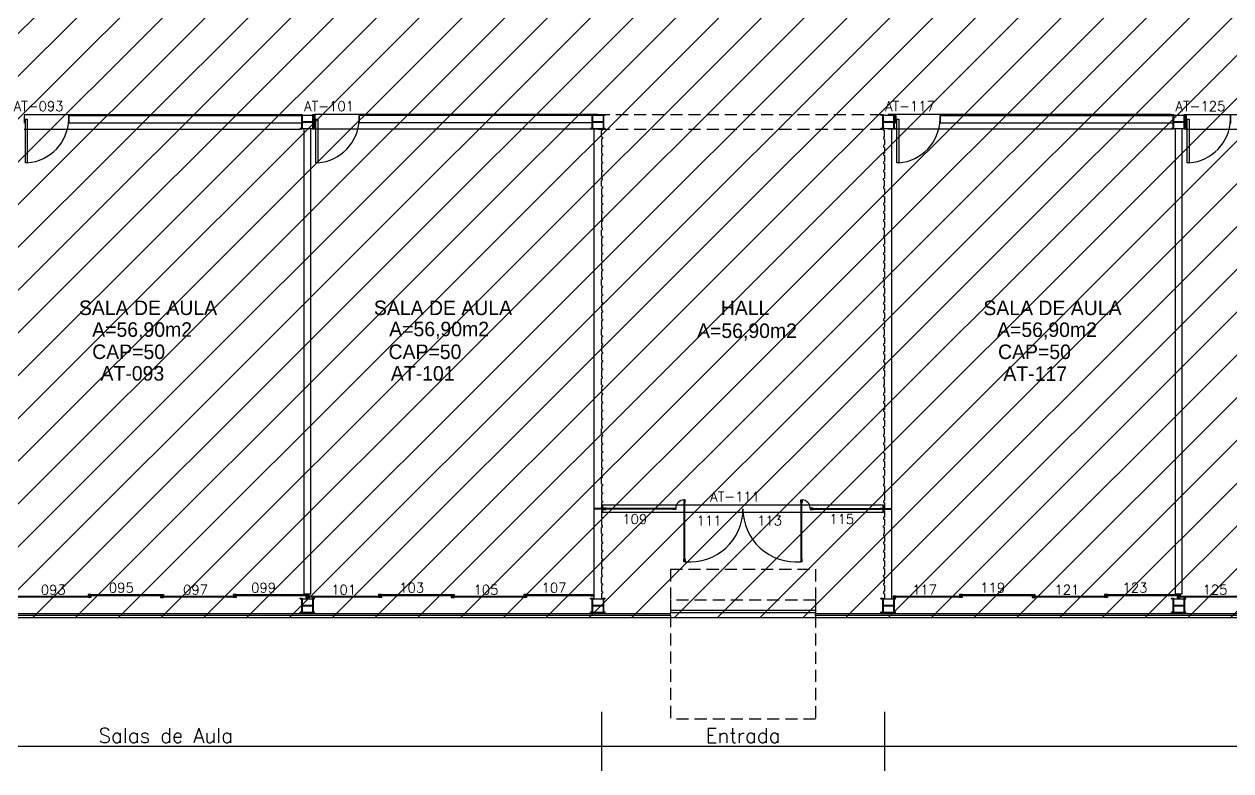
# Model space of a CAD drawing. Extents: x 966 to 1086, y 39 to 70.
# Drawn here: x 1034.94 to 1059.87, y 39.35 to 54.78 of the extents above; entities that cross this region are included whole.
import ezdxf
from ezdxf.enums import TextEntityAlignment as Align

# ---------------------------------------------------------------- set-up
doc = ezdxf.new("R2010")
doc.units = 0
doc.header["$LTSCALE"] = 0.5
doc.header["$MEASUREMENT"] = 0
doc.header["$PDMODE"] = 34
doc.header["$PDSIZE"] = 0.1
doc.linetypes.add('DASHED', pattern=[0.75, 0.5, -0.25])
doc.layers.get('0').update_dxf_attribs({"color": 3, "linetype": 'CONTINUOUS'})
doc.layers.get('DEFPOINTS').update_dxf_attribs({"linetype": 'CONTINUOUS'})
for name, color, linetype in [('3', 2, 'CONTINUOUS'), ('DIVISORIA', 1, 'CONTINUOUS'), ('ENDEREÇO', 2, 'CONTINUOUS'), ('MATRIZ', 2, 'CONTINUOUS'), ('MATRIZ-1', 1, 'CONTINUOUS'), ('NMOD', 2, 'CONTINUOUS'), ('PROJ', 1, 'DASHED'), ('TEXTO-CENTRO-CUSTO', 2, 'CONTINUOUS')]:
    doc.layers.add(name, color=color, linetype=linetype)
doc.styles.add('FONTE', font='FONTE.shx', dxfattribs={"height": 0.4})
doc.styles.add('ROMANS', font='simplex.shx', dxfattribs={"height": 0.3})
doc.styles.add('UNB-100', font='simplex.shx', dxfattribs={"height": 0.2})
doc.dimstyles.new('1', dxfattribs={"dimtxt": 0.3, "dimasz": 0.18, "dimexe": 0.5, "dimexo": 1, "dimgap": 0.08, "dimtad": 1, "dimdec": 4, "dimzin": 12, "dimdsep": 46, "dimtxsty": 'ROMANS', "dimblk1": 'NONE', "dimblk2": 'NONE', "dimsah": 1, "dimcen": 0, "dimclrd": 2, "dimclre": 2, "dimclrt": 2, "dimadec": 0, "dimazin": 0, "dimtfac": 1, "dimtdec": 4, "dimtofl": 0, "dimtmove": 2, "dimatfit": 3, "dimldrblk": 'NONE', "dimfxl": 0, "dimtolj": 1, "dimtzin": 4, "dimarcsym": 0})

# ---------------------------------------------------------------- blocks, each defined once
blk = doc.blocks.new('*D4')
at = {"color": 2, "linetype": 'ByBlock'}
for p, q in [((778.792, 132.812), (778.792, 131.595)), ((796.792, 132.812), (796.792, 131.595)), ((796.792, 132.095), (778.792, 132.095))]:
    blk.add_line(p, q, dxfattribs=at)
at = {"layer": 'DEFPOINTS', "color": 0, "linetype": 'ByBlock'}
for p in [(778.792, 133.812), (796.792, 133.812), (778.792, 132.095)]:
    blk.add_point(p, dxfattribs=at)
at = {"color": 2, "linetype": 'ByBlock', "insert": (787.792, 132.325), "char_height": 0.3, "attachment_point": 5, "style": 'ROMANS'}
blk.add_mtext('\\A1;Salas de Aula', dxfattribs=at)
blk = doc.blocks.new('_NONE')
at = {"color": 0, "linetype": 'ByBlock'}
blk.add_circle((0, 0), 0.25, dxfattribs=at)
blk = doc.blocks.new('*D6')
at = {"color": 2, "linetype": 'ByBlock'}
for p, q in [((796.792, 132.812), (796.792, 131.595)), ((802.641, 132.812), (802.641, 131.595)), ((802.641, 132.095), (796.792, 132.095))]:
    blk.add_line(p, q, dxfattribs=at)
at = {"layer": 'DEFPOINTS', "color": 0, "linetype": 'ByBlock'}
for p in [(796.792, 133.812), (802.641, 133.812), (796.792, 132.095)]:
    blk.add_point(p, dxfattribs=at)
at = {"color": 2, "linetype": 'ByBlock', "insert": (799.717, 132.325), "char_height": 0.3, "attachment_point": 5, "style": 'ROMANS'}
blk.add_mtext('\\A1;Entrada', dxfattribs=at)
blk = doc.blocks.new('*D7')
at = {"color": 2, "linetype": 'ByBlock'}
for p, q in [((802.641, 132.812), (802.641, 131.595)), ((820.792, 132.812), (820.792, 131.595)), ((820.792, 132.095), (802.641, 132.095))]:
    blk.add_line(p, q, dxfattribs=at)
at = {"layer": 'DEFPOINTS', "color": 0, "linetype": 'ByBlock'}
for p in [(802.641, 133.812), (820.792, 133.812), (802.641, 132.095)]:
    blk.add_point(p, dxfattribs=at)
at = {"color": 2, "linetype": 'ByBlock', "insert": (811.717, 132.325), "char_height": 0.3, "attachment_point": 5, "style": 'ROMANS'}
blk.add_mtext('\\A1;Salas de Aula', dxfattribs=at)

msp = doc.modelspace()

# ---------------------------------------------------------------- hatches: boundary and pattern name
at = {"layer": 'DIVISORIA'}
h = msp.add_hatch(dxfattribs=at)
h.set_pattern_fill('ANSI31', color=256, scale=5, style=0)
h.paths.add_polyline_path([(965.64165, 67.0132), (965.64165, 42.5132), (1085.94106, 42.5132), (1085.94106, 67.0132)])

# ---------------------------------------------------------------- linework, layer by layer
msp.add_lwpolyline([(965.64165, 67.0132), (1085.94106, 67.0132), (1085.94106, 42.5132), (965.64165, 42.5132)], close=True)
at = {"layer": 'MATRIZ'}
for p, q in [((1034.94712, 52.73479), (1034.94712, 52.89479)), ((1034.95212, 52.89479), (1034.94712, 52.89479)), ((1034.95212, 52.73479), (1034.95212, 52.89479)), ((1035.86701, 52.89479), (1035.86201, 52.89479)), ((1035.86201, 52.73479), (1035.86201, 52.89479)), ((1035.86701, 52.73479), (1035.86701, 52.89479)), ((1035.87201, 52.74079), (1035.87201, 52.89079)), ((1035.87201, 52.89079), (1040.67165, 52.89079)), ((1040.64165, 52.91279), (1040.68365, 52.91279)), ((1040.64165, 52.90079), (1040.64165, 52.91279)), ((1040.64165, 52.90079), (1040.67165, 52.90079)), ((1040.67165, 52.90079), (1040.67165, 52.62479)), ((1040.68365, 52.91279), (1040.68365, 52.61279)), ((1040.68365, 52.90079), (1040.89965, 52.90079)), ((1040.89965, 52.91279), (1040.89965, 52.61279)), ((1040.89965, 52.91279), (1040.94165, 52.91279)), ((1040.91165, 52.90079), (1040.91165, 52.62479)), ((1040.91165, 52.90079), (1040.94165, 52.90079)), ((1040.94165, 52.90079), (1040.94165, 52.91279)), ((1040.94165, 52.90079), (1040.94165, 52.62479)), ((1040.94712, 52.73479), (1040.94712, 52.89479)), ((1040.95212, 52.89479), (1040.94712, 52.89479)), ((1040.95212, 52.73479), (1040.95212, 52.89479)), ((1041.86701, 52.89479), (1041.86201, 52.89479)), ((1041.86201, 52.73479), (1041.86201, 52.89479)), ((1041.86701, 52.73479), (1041.86701, 52.89479)), ((1046.67165, 52.89079), (1041.87201, 52.89079)), ((1041.87201, 52.74079), (1041.87201, 52.89079)), ((1046.64165, 52.90079), (1046.64165, 52.91279)), ((1046.64165, 52.91279), (1046.68365, 52.91279)), ((1046.64165, 52.90079), (1046.67165, 52.90079)), ((1046.67165, 52.90079), (1046.67165, 52.62479)), ((1046.68365, 52.91279), (1046.68365, 52.61279)), ((1046.68365, 52.90079), (1046.89965, 52.90079)), ((1052.71655, 52.90079), (1052.89965, 52.90079)), ((1052.89707, 52.89579), (1052.90207, 52.89579)), ((1052.89707, 52.89579), (1052.89707, 52.73579)), ((1052.89965, 52.91279), (1052.94165, 52.91279)), ((1052.89965, 52.91279), (1052.89965, 52.61279)), ((1052.90207, 52.89579), (1052.90207, 52.73579)), ((1052.91165, 52.90079), (1052.94165, 52.90079)), ((1052.91165, 52.90079), (1052.91165, 52.62479)), ((1052.94165, 52.90079), (1052.94165, 52.91279)), ((1052.94712, 52.73478), (1052.94712, 52.89478)), ((1052.95212, 52.89478), (1052.94712, 52.89478)), ((1052.95212, 52.73478), (1052.95212, 52.89478)), ((1053.86701, 52.89478), (1053.86201, 52.89478)), ((1053.86201, 52.73478), (1053.86201, 52.89478)), ((1053.86701, 52.73478), (1053.86701, 52.89478)), ((1053.87201, 52.74079), (1053.87201, 52.89079)), ((1053.87201, 52.89079), (1058.67165, 52.89079)), ((1058.64165, 52.90078), (1058.64165, 52.91279)), ((1058.64165, 52.91278), (1058.68365, 52.91278)), ((1058.64165, 52.90078), (1058.67165, 52.90078)), ((1058.67165, 52.90078), (1058.67165, 52.62478)), ((1058.68365, 52.91278), (1058.68365, 52.61278)), ((1058.68365, 52.90078), (1058.89965, 52.90078)), ((1058.89965, 52.91278), (1058.89965, 52.61278)), ((1058.89965, 52.91278), (1058.94165, 52.91278)), ((1058.91165, 52.90078), (1058.91165, 52.62478)), ((1058.91165, 52.90078), (1058.94165, 52.90078)), ((1058.94165, 52.91278), (1058.94165, 52.6252)), ((1058.94712, 52.73479), (1058.94712, 52.89479)), ((1058.95212, 52.89479), (1058.94712, 52.89479)), ((1058.95212, 52.73479), (1058.95212, 52.89479)), ((1059.86701, 52.89479), (1059.86201, 52.89479)), ((1059.86201, 52.73479), (1059.86201, 52.89479)), ((1059.86701, 52.73479), (1059.86701, 52.89479)), ((1034.95212, 52.73479), (1034.94712, 52.73479)), ((1034.96765, 52.81522), (1035.00765, 52.81522)), ((1034.96765, 51.91522), (1034.96765, 52.81522)), ((1035.00765, 52.81522), (1035.00765, 51.91522)), ((1035.86701, 52.73479), (1035.86201, 52.73479)), ((1035.87201, 52.74079), (1040.67165, 52.74079)), ((1040.64165, 52.61279), (1040.64165, 52.62479)), ((1040.67165, 52.62479), (1040.64165, 52.62479)), ((1040.68365, 52.61279), (1040.64165, 52.61279)), ((1040.68365, 52.76879), (1040.89965, 52.76879)), ((1040.68365, 52.75679), (1040.89965, 52.75679)), ((1040.68365, 52.62479), (1040.89965, 52.62479)), ((1040.71665, 52.62479), (1040.71665, 43.00861)), ((1040.86665, 43.00861), (1040.86665, 52.62479)), ((1040.94165, 52.61279), (1040.89965, 52.61279)), ((1040.94165, 52.62479), (1040.91165, 52.62479)), ((1040.94165, 52.61279), (1040.94165, 52.62479)), ((1040.95212, 52.73479), (1040.94712, 52.73479)), ((1040.96765, 52.81522), (1041.00765, 52.81522)), ((1040.96765, 51.91522), (1040.96765, 52.81522)), ((1041.00765, 52.81522), (1041.00765, 51.91522)), ((1041.86701, 52.73479), (1041.86201, 52.73479)), ((1046.67165, 52.74079), (1041.87201, 52.74079)), ((1046.67165, 52.62479), (1046.64165, 52.62479)), ((1046.64165, 52.61279), (1046.64165, 52.62479)), ((1046.68365, 52.61279), (1046.64165, 52.61279)), ((1046.68365, 52.76879), (1046.89965, 52.76879)), ((1046.68365, 52.75679), (1046.89965, 52.75679)), ((1046.68365, 52.62479), (1046.89965, 52.62479)), ((1046.71623, 42.90554), (1046.71623, 52.62479)), ((1052.71655, 52.76879), (1052.89965, 52.76879)), ((1052.71655, 52.75679), (1052.89965, 52.75679)), ((1052.71655, 52.62479), (1052.89965, 52.62479)), ((1052.86707, 42.90554), (1052.86707, 52.62479)), ((1052.89707, 52.73579), (1052.90207, 52.73579)), ((1052.94165, 52.61279), (1052.89965, 52.61279)), ((1052.94165, 52.62479), (1052.91165, 52.62479)), ((1052.94165, 52.61279), (1052.94165, 52.62479)), ((1052.95212, 52.73478), (1052.94712, 52.73478)), ((1052.96765, 52.8152), (1053.00765, 52.8152)), ((1052.96765, 51.9152), (1052.96765, 52.8152)), ((1053.00765, 52.8152), (1053.00765, 51.9152)), ((1053.86701, 52.73478), (1053.86201, 52.73478)), ((1053.87201, 52.74079), (1058.67165, 52.74079)), ((1058.64165, 52.61278), (1058.64165, 52.62478)), ((1058.67165, 52.62478), (1058.64165, 52.62478)), ((1058.68365, 52.61278), (1058.64165, 52.61278)), ((1058.68365, 52.76878), (1058.89965, 52.76878)), ((1058.68365, 52.75678), (1058.89965, 52.75678)), ((1058.68365, 52.62478), (1058.89965, 52.62478)), ((1058.71665, 52.62996), (1058.71665, 43.00861)), ((1058.86665, 43.00861), (1058.86665, 52.62996)), ((1058.94165, 52.61278), (1058.89965, 52.61278)), ((1058.94165, 52.62478), (1058.91165, 52.62478)), ((1058.94165, 52.61278), (1058.94165, 52.62478)), ((1058.95212, 52.73479), (1058.94712, 52.73479)), ((1058.96765, 52.81522), (1059.00765, 52.81522)), ((1058.96765, 51.91522), (1058.96765, 52.81522)), ((1059.00765, 52.81522), (1059.00765, 51.91522)), ((1059.86701, 52.73479), (1059.86201, 52.73479)), ((1035.00765, 51.91522), (1034.96765, 51.91522)), ((1041.00765, 51.91522), (1040.96765, 51.91522)), ((1053.00765, 51.9152), (1052.96765, 51.9152)), ((1059.00765, 51.91522), (1058.96765, 51.91522)), ((1040.71665, 43.00861), (1040.86665, 43.00861)), ((1058.71665, 43.00861), (1058.86665, 43.00861))]:
    msp.add_line(p, q, dxfattribs=at)
for centre in [(1034.93819, 52.83669), (1040.93819, 52.83669), (1052.93819, 52.83667), (1058.93819, 52.83669)]:
    msp.add_arc(centre, 0.92408, 274.310497, 358.642288, dxfattribs=at)
at = {"layer": 'MATRIZ-1'}
for p, q in [((1034.94165, 52.91279), (1040.64165, 52.91279)), ((1046.79165, 52.91279), (1040.94165, 52.91279)), ((1046.89965, 52.91279), (1046.94165, 52.91279)), ((1046.89965, 52.91279), (1046.89965, 52.61279)), ((1046.91165, 52.90079), (1046.94165, 52.90079)), ((1046.91165, 52.90079), (1046.91165, 52.62479)), ((1046.94165, 52.90079), (1046.94165, 52.91279)), ((1052.64165, 52.90079), (1052.64165, 52.91279)), ((1052.64165, 52.91279), (1052.68365, 52.91279)), ((1052.64165, 52.90079), (1052.67165, 52.90079)), ((1052.67165, 52.90079), (1052.67165, 52.62479)), ((1052.68365, 52.91279), (1052.68365, 52.61279)), ((1052.71655, 52.90079), (1052.68365, 52.90079)), ((1058.64165, 52.91279), (1052.79165, 52.91279)), ((1058.94165, 52.91278), (1064.64165, 52.91278)), ((1034.94165, 52.61279), (1040.64165, 52.61279)), ((1046.79165, 52.61279), (1040.94165, 52.61279)), ((1046.89175, 52.6127), (1046.86675, 52.6252)), ((1046.89175, 52.5877), (1046.89175, 52.6127)), ((1046.94165, 52.61279), (1046.89965, 52.61279)), ((1046.94165, 52.62479), (1046.91165, 52.62479)), ((1046.94165, 52.61279), (1046.94165, 52.62479)), ((1052.67165, 52.62479), (1052.64165, 52.62479)), ((1052.64165, 52.61279), (1052.64165, 52.62479)), ((1052.68365, 52.61279), (1052.64165, 52.61279)), ((1052.71655, 52.76879), (1052.68365, 52.76879)), ((1052.71655, 52.75679), (1052.68365, 52.75679)), ((1052.71655, 52.62479), (1052.68365, 52.62479)), ((1052.69155, 52.6127), (1052.71655, 52.6252)), ((1052.69155, 52.5877), (1052.69155, 52.6127)), ((1058.64165, 52.61279), (1052.79165, 52.61279)), ((1058.94165, 52.61278), (1064.64165, 52.61278)), ((1046.89175, 52.5877), (1046.86675, 52.5752)), ((1046.86675, 52.4544), (1046.86675, 52.5752)), ((1046.86675, 52.4544), (1046.89175, 52.4419)), ((1046.89175, 52.4169), (1046.86675, 52.4044)), ((1046.86675, 52.4044), (1046.86675, 52.28394)), ((1046.89175, 52.4419), (1046.89175, 52.4169)), ((1052.69155, 52.5877), (1052.71655, 52.5752)), ((1052.71655, 52.4544), (1052.69155, 52.4419)), ((1052.69155, 52.4419), (1052.69155, 52.4169)), ((1052.69155, 52.4169), (1052.71655, 52.4044)), ((1052.71655, 52.4544), (1052.71655, 52.5752)), ((1052.71655, 52.4044), (1052.71655, 52.28394)), ((1046.86675, 52.28394), (1046.89175, 52.27144)), ((1046.89175, 52.24644), (1046.86675, 52.23394)), ((1046.86675, 52.23394), (1046.86675, 52.1128)), ((1046.86675, 52.1128), (1046.89175, 52.1003)), ((1046.89175, 52.27144), (1046.89175, 52.24644)), ((1046.89175, 52.1003), (1046.89175, 52.0753)), ((1052.71655, 52.28394), (1052.69155, 52.27144)), ((1052.69155, 52.27144), (1052.69155, 52.24644)), ((1052.69155, 52.24644), (1052.71655, 52.23394)), ((1052.71655, 52.1128), (1052.69155, 52.1003)), ((1052.69155, 52.1003), (1052.69155, 52.0753)), ((1052.71655, 52.23394), (1052.71655, 52.1128)), ((1046.89175, 52.0753), (1046.86675, 52.0628)), ((1046.86675, 52.0628), (1046.86675, 51.942)), ((1046.86675, 51.942), (1046.89175, 51.9295)), ((1046.89175, 51.9045), (1046.86675, 51.892)), ((1046.86675, 51.892), (1046.86675, 51.7712)), ((1046.89175, 51.9295), (1046.89175, 51.9045)), ((1052.69155, 52.0753), (1052.71655, 52.0628)), ((1052.71655, 51.942), (1052.69155, 51.9295)), ((1052.69155, 51.9295), (1052.69155, 51.9045)), ((1052.69155, 51.9045), (1052.71655, 51.892)), ((1052.71655, 52.0628), (1052.71655, 51.942)), ((1052.71655, 51.892), (1052.71655, 51.7712)), ((1046.86675, 51.7712), (1046.89175, 51.7587)), ((1046.89175, 51.7337), (1046.86675, 51.7212)), ((1046.86675, 51.7212), (1046.86675, 51.6004)), ((1046.89175, 51.7587), (1046.89175, 51.7337)), ((1052.71655, 51.7712), (1052.69155, 51.7587)), ((1052.69155, 51.7587), (1052.69155, 51.7337)), ((1052.69155, 51.7337), (1052.71655, 51.7212)), ((1052.71655, 51.7212), (1052.71655, 51.6004)), ((1046.89175, 51.5879), (1046.86675, 51.6004)), ((1046.89175, 51.5629), (1046.86675, 51.5504)), ((1046.86675, 51.4296), (1046.86675, 51.5504)), ((1046.86675, 51.4296), (1046.89175, 51.4171)), ((1046.89175, 51.3921), (1046.86675, 51.3796)), ((1046.86675, 51.3796), (1046.86675, 51.25914)), ((1046.89175, 51.5629), (1046.89175, 51.5879)), ((1046.89175, 51.4171), (1046.89175, 51.3921)), ((1052.69155, 51.5879), (1052.71655, 51.6004)), ((1052.69155, 51.5629), (1052.69155, 51.5879)), ((1052.69155, 51.5629), (1052.71655, 51.5504)), ((1052.71655, 51.4296), (1052.69155, 51.4171)), ((1052.69155, 51.4171), (1052.69155, 51.3921)), ((1052.69155, 51.3921), (1052.71655, 51.3796)), ((1052.71655, 51.4296), (1052.71655, 51.5504)), ((1052.71655, 51.3796), (1052.71655, 51.25914)), ((1046.86675, 51.25914), (1046.89175, 51.24664)), ((1046.89175, 51.22164), (1046.86675, 51.20914)), ((1046.86675, 51.20914), (1046.86675, 51.088)), ((1046.89175, 51.24664), (1046.89175, 51.22164)), ((1052.71655, 51.25914), (1052.69155, 51.24664)), ((1052.69155, 51.24664), (1052.69155, 51.22164)), ((1052.69155, 51.22164), (1052.71655, 51.20914)), ((1052.71655, 51.20914), (1052.71655, 51.088)), ((1046.86675, 51.088), (1046.89175, 51.0755)), ((1046.89175, 51.0505), (1046.86675, 51.038)), ((1046.86675, 51.038), (1046.86675, 50.9172)), ((1046.86675, 50.9172), (1046.89175, 50.9047)), ((1046.89175, 50.8797), (1046.86675, 50.8672)), ((1046.86675, 50.8672), (1046.86675, 50.7464)), ((1046.89175, 51.0755), (1046.89175, 51.0505)), ((1046.89175, 50.9047), (1046.89175, 50.8797)), ((1052.71655, 51.088), (1052.69155, 51.0755)), ((1052.69155, 51.0755), (1052.69155, 51.0505)), ((1052.69155, 51.0505), (1052.71655, 51.038)), ((1052.71655, 50.9172), (1052.69155, 50.9047)), ((1052.69155, 50.9047), (1052.69155, 50.8797)), ((1052.69155, 50.8797), (1052.71655, 50.8672)), ((1052.71655, 51.038), (1052.71655, 50.9172)), ((1052.71655, 50.8672), (1052.71655, 50.7464)), ((1046.86675, 50.7464), (1046.89175, 50.7339)), ((1046.89175, 50.7089), (1046.86675, 50.6964)), ((1046.86675, 50.6964), (1046.86675, 50.5756)), ((1046.89175, 50.7339), (1046.89175, 50.7089)), ((1052.71655, 50.7464), (1052.69155, 50.7339)), ((1052.69155, 50.7339), (1052.69155, 50.7089)), ((1052.69155, 50.7089), (1052.71655, 50.6964)), ((1052.71655, 50.6964), (1052.71655, 50.5756)), ((1046.89175, 50.5631), (1046.86675, 50.5756)), ((1046.89175, 50.5381), (1046.86675, 50.5256)), ((1046.86675, 50.4048), (1046.86675, 50.5256)), ((1046.86675, 50.4048), (1046.89175, 50.3923)), ((1046.89175, 50.3673), (1046.86675, 50.3548)), ((1046.86675, 50.3548), (1046.86675, 50.23434)), ((1046.89175, 50.5381), (1046.89175, 50.5631)), ((1046.89175, 50.3923), (1046.89175, 50.3673)), ((1052.69155, 50.5631), (1052.71655, 50.5756)), ((1052.69155, 50.5381), (1052.69155, 50.5631)), ((1052.69155, 50.5381), (1052.71655, 50.5256)), ((1052.71655, 50.4048), (1052.69155, 50.3923)), ((1052.69155, 50.3923), (1052.69155, 50.3673)), ((1052.69155, 50.3673), (1052.71655, 50.3548)), ((1052.71655, 50.4048), (1052.71655, 50.5256)), ((1052.71655, 50.3548), (1052.71655, 50.23434)), ((1046.86675, 50.23434), (1046.89175, 50.22184)), ((1046.89175, 50.19684), (1046.86675, 50.18434)), ((1046.86675, 50.18434), (1046.86675, 50.0632)), ((1046.89175, 50.22184), (1046.89175, 50.19684)), ((1052.71655, 50.23434), (1052.69155, 50.22184)), ((1052.69155, 50.22184), (1052.69155, 50.19684)), ((1052.69155, 50.19684), (1052.71655, 50.18434)), ((1052.71655, 50.18434), (1052.71655, 50.0632)), ((1046.86675, 50.0632), (1046.89175, 50.0507)), ((1046.89175, 50.0257), (1046.86675, 50.0132)), ((1046.86675, 50.0132), (1046.86675, 49.8924)), ((1046.86675, 49.8924), (1046.89175, 49.8799)), ((1046.89175, 50.0507), (1046.89175, 50.0257)), ((1046.89175, 49.8799), (1046.89175, 49.8549)), ((1052.71655, 50.0632), (1052.69155, 50.0507)), ((1052.69155, 50.0507), (1052.69155, 50.0257)), ((1052.69155, 50.0257), (1052.71655, 50.0132)), ((1052.71655, 49.8924), (1052.69155, 49.8799)), ((1052.69155, 49.8799), (1052.69155, 49.8549)), ((1052.71655, 50.0132), (1052.71655, 49.8924)), ((1046.89175, 49.8549), (1046.86675, 49.8424)), ((1046.86675, 49.8424), (1046.86675, 49.7216)), ((1046.86675, 49.7216), (1046.89175, 49.7091)), ((1046.89175, 49.6841), (1046.86675, 49.6716)), ((1046.86675, 49.6716), (1046.86675, 49.5508)), ((1046.89175, 49.7091), (1046.89175, 49.6841)), ((1052.69155, 49.8549), (1052.71655, 49.8424)), ((1052.71655, 49.7216), (1052.69155, 49.7091)), ((1052.69155, 49.7091), (1052.69155, 49.6841)), ((1052.69155, 49.6841), (1052.71655, 49.6716)), ((1052.71655, 49.8424), (1052.71655, 49.7216)), ((1052.71655, 49.6716), (1052.71655, 49.5508)), ((1046.89175, 49.5383), (1046.86675, 49.5508)), ((1046.89175, 49.5133), (1046.86675, 49.5008)), ((1046.86675, 49.38), (1046.86675, 49.5008)), ((1046.86675, 49.38), (1046.89175, 49.3675)), ((1046.89175, 49.5133), (1046.89175, 49.5383)), ((1046.89175, 49.3675), (1046.89175, 49.3425)), ((1052.69155, 49.5383), (1052.71655, 49.5508)), ((1052.69155, 49.5133), (1052.69155, 49.5383)), ((1052.69155, 49.5133), (1052.71655, 49.5008)), ((1052.71655, 49.38), (1052.69155, 49.3675)), ((1052.69155, 49.3675), (1052.69155, 49.3425)), ((1052.71655, 49.38), (1052.71655, 49.5008)), ((1046.89175, 49.3425), (1046.86675, 49.33)), ((1046.86675, 49.33), (1046.86675, 49.20954)), ((1046.86675, 49.20954), (1046.89175, 49.19704)), ((1046.89175, 49.17204), (1046.86675, 49.15954)), ((1046.86675, 49.15954), (1046.86675, 49.0384)), ((1046.89175, 49.19704), (1046.89175, 49.17204)), ((1052.69155, 49.3425), (1052.71655, 49.33)), ((1052.71655, 49.20954), (1052.69155, 49.19704)), ((1052.69155, 49.19704), (1052.69155, 49.17204)), ((1052.69155, 49.17204), (1052.71655, 49.15954)), ((1052.71655, 49.33), (1052.71655, 49.20954)), ((1052.71655, 49.15954), (1052.71655, 49.0384)), ((1046.86675, 49.0384), (1046.89175, 49.0259)), ((1046.89175, 49.0009), (1046.86675, 48.9884)), ((1046.86675, 48.9884), (1046.86675, 48.8676)), ((1046.86675, 48.8676), (1046.89175, 48.8551)), ((1046.89175, 49.0259), (1046.89175, 49.0009)), ((1052.71655, 49.0384), (1052.69155, 49.0259)), ((1052.69155, 49.0259), (1052.69155, 49.0009)), ((1052.69155, 49.0009), (1052.71655, 48.9884)), ((1052.71655, 48.8676), (1052.69155, 48.8551)), ((1052.71655, 48.9884), (1052.71655, 48.8676)), ((1046.89175, 48.8301), (1046.86675, 48.8176)), ((1046.86675, 48.8176), (1046.86675, 48.6968)), ((1046.86675, 48.6968), (1046.89175, 48.6843)), ((1046.89175, 48.6593), (1046.86675, 48.6468)), ((1046.86675, 48.6468), (1046.86675, 48.526)), ((1046.89175, 48.8551), (1046.89175, 48.8301)), ((1046.89175, 48.6843), (1046.89175, 48.6593)), ((1052.69155, 48.8551), (1052.69155, 48.8301)), ((1052.69155, 48.8301), (1052.71655, 48.8176)), ((1052.71655, 48.6968), (1052.69155, 48.6843)), ((1052.69155, 48.6843), (1052.69155, 48.6593)), ((1052.69155, 48.6593), (1052.71655, 48.6468)), ((1052.71655, 48.8176), (1052.71655, 48.6968)), ((1052.71655, 48.6468), (1052.71655, 48.526)), ((1046.89175, 48.5135), (1046.86675, 48.526)), ((1046.89175, 48.4885), (1046.86675, 48.476)), ((1046.86675, 48.3552), (1046.86675, 48.476)), ((1046.89175, 48.4885), (1046.89175, 48.5135)), ((1052.69155, 48.5135), (1052.71655, 48.526)), ((1052.69155, 48.4885), (1052.69155, 48.5135)), ((1052.69155, 48.4885), (1052.71655, 48.476)), ((1052.71655, 48.3552), (1052.71655, 48.476)), ((1046.86675, 48.3552), (1046.89175, 48.3427)), ((1046.89175, 48.3177), (1046.86675, 48.3052)), ((1046.86675, 48.3052), (1046.86675, 48.18474)), ((1046.86675, 48.18474), (1046.89175, 48.17224)), ((1046.89175, 48.14724), (1046.86675, 48.13474)), ((1046.86675, 48.13474), (1046.86675, 48.0136)), ((1046.89175, 48.3427), (1046.89175, 48.3177)), ((1046.89175, 48.17224), (1046.89175, 48.14724)), ((1052.71655, 48.3552), (1052.69155, 48.3427)), ((1052.69155, 48.3427), (1052.69155, 48.3177)), ((1052.69155, 48.3177), (1052.71655, 48.3052)), ((1052.71655, 48.18474), (1052.69155, 48.17224)), ((1052.69155, 48.17224), (1052.69155, 48.14724)), ((1052.69155, 48.14724), (1052.71655, 48.13474)), ((1052.71655, 48.3052), (1052.71655, 48.18474)), ((1052.71655, 48.13474), (1052.71655, 48.0136)), ((1046.86675, 48.0136), (1046.89175, 48.0011)), ((1046.89175, 47.9761), (1046.86675, 47.9636)), ((1046.86675, 47.9636), (1046.86675, 47.8428)), ((1046.89175, 48.0011), (1046.89175, 47.9761)), ((1052.71655, 48.0136), (1052.69155, 48.0011)), ((1052.69155, 48.0011), (1052.69155, 47.9761)), ((1052.69155, 47.9761), (1052.71655, 47.9636)), ((1052.71655, 47.9636), (1052.71655, 47.8428)), ((1046.86675, 47.8428), (1046.89175, 47.8303)), ((1046.89175, 47.8053), (1046.86675, 47.7928)), ((1046.86675, 47.7928), (1046.86675, 47.672)), ((1046.86675, 47.672), (1046.89175, 47.6595)), ((1046.89175, 47.6345), (1046.86675, 47.622)), ((1046.86675, 47.622), (1046.86675, 47.5012)), ((1046.89175, 47.8303), (1046.89175, 47.8053)), ((1046.89175, 47.6595), (1046.89175, 47.6345)), ((1052.71655, 47.8428), (1052.69155, 47.8303)), ((1052.69155, 47.8303), (1052.69155, 47.8053)), ((1052.69155, 47.8053), (1052.71655, 47.7928)), ((1052.71655, 47.672), (1052.69155, 47.6595)), ((1052.69155, 47.6595), (1052.69155, 47.6345)), ((1052.69155, 47.6345), (1052.71655, 47.622)), ((1052.71655, 47.7928), (1052.71655, 47.672)), ((1052.71655, 47.622), (1052.71655, 47.5012)), ((1046.89175, 47.4887), (1046.86675, 47.5012)), ((1046.89175, 47.4637), (1046.86675, 47.4512)), ((1046.86675, 47.3304), (1046.86675, 47.4512)), ((1046.89175, 47.4637), (1046.89175, 47.4887)), ((1052.69155, 47.4887), (1052.71655, 47.5012)), ((1052.69155, 47.4637), (1052.69155, 47.4887)), ((1052.69155, 47.4637), (1052.71655, 47.4512)), ((1052.71655, 47.3304), (1052.71655, 47.4512)), ((1046.86675, 47.3304), (1046.89175, 47.3179)), ((1046.89175, 47.2929), (1046.86675, 47.2804)), ((1046.86675, 47.2804), (1046.86675, 47.15994)), ((1046.86675, 47.15994), (1046.89175, 47.14744)), ((1046.89175, 47.12244), (1046.86675, 47.10994)), ((1046.89175, 47.3179), (1046.89175, 47.2929)), ((1046.89175, 47.14744), (1046.89175, 47.12244)), ((1052.71655, 47.3304), (1052.69155, 47.3179)), ((1052.69155, 47.3179), (1052.69155, 47.2929)), ((1052.69155, 47.2929), (1052.71655, 47.2804)), ((1052.71655, 47.15994), (1052.69155, 47.14744)), ((1052.69155, 47.14744), (1052.69155, 47.12244)), ((1052.69155, 47.12244), (1052.71655, 47.10994)), ((1052.71655, 47.2804), (1052.71655, 47.15994)), ((1046.86675, 47.10994), (1046.86675, 46.9888)), ((1046.86675, 46.9888), (1046.89175, 46.9763)), ((1046.89175, 46.9513), (1046.86675, 46.9388)), ((1046.86675, 46.9388), (1046.86675, 46.818)), ((1046.89175, 46.9763), (1046.89175, 46.9513)), ((1052.71655, 46.9888), (1052.69155, 46.9763)), ((1052.69155, 46.9763), (1052.69155, 46.9513)), ((1052.69155, 46.9513), (1052.71655, 46.9388)), ((1052.71655, 47.10994), (1052.71655, 46.9888)), ((1052.71655, 46.9388), (1052.71655, 46.818)), ((1046.86675, 46.818), (1046.89175, 46.8055)), ((1046.89175, 46.7805), (1046.86675, 46.768)), ((1046.86675, 46.768), (1046.86675, 46.6472)), ((1046.86675, 46.6472), (1046.89175, 46.6347)), ((1046.89175, 46.8055), (1046.89175, 46.7805)), ((1046.89175, 46.6347), (1046.89175, 46.6097)), ((1052.71655, 46.818), (1052.69155, 46.8055)), ((1052.69155, 46.8055), (1052.69155, 46.7805)), ((1052.69155, 46.7805), (1052.71655, 46.768)), ((1052.71655, 46.6472), (1052.69155, 46.6347)), ((1052.69155, 46.6347), (1052.69155, 46.6097)), ((1052.71655, 46.768), (1052.71655, 46.6472)), ((1046.89175, 46.6097), (1046.86675, 46.5972)), ((1046.86675, 46.5972), (1046.86675, 46.4764)), ((1046.89175, 46.4639), (1046.86675, 46.4764)), ((1046.89175, 46.4389), (1046.86675, 46.4264)), ((1046.86675, 46.3056), (1046.86675, 46.4264)), ((1046.89175, 46.4389), (1046.89175, 46.4639)), ((1052.69155, 46.6097), (1052.71655, 46.5972)), ((1052.69155, 46.4639), (1052.71655, 46.4764)), ((1052.69155, 46.4389), (1052.69155, 46.4639)), ((1052.69155, 46.4389), (1052.71655, 46.4264)), ((1052.71655, 46.5972), (1052.71655, 46.4764)), ((1052.71655, 46.3056), (1052.71655, 46.4264)), ((1046.86675, 46.3056), (1046.89175, 46.2931)), ((1046.89175, 46.2681), (1046.86675, 46.2556)), ((1046.86675, 46.2556), (1046.86675, 46.13514)), ((1046.86675, 46.13514), (1046.89175, 46.12264)), ((1046.89175, 46.2931), (1046.89175, 46.2681)), ((1046.89175, 46.12264), (1046.89175, 46.09764)), ((1052.71655, 46.3056), (1052.69155, 46.2931)), ((1052.69155, 46.2931), (1052.69155, 46.2681)), ((1052.69155, 46.2681), (1052.71655, 46.2556)), ((1052.71655, 46.13514), (1052.69155, 46.12264)), ((1052.69155, 46.12264), (1052.69155, 46.09764)), ((1052.71655, 46.2556), (1052.71655, 46.13514)), ((1046.89175, 46.09764), (1046.86675, 46.08514)), ((1046.86675, 46.08514), (1046.86675, 45.964)), ((1046.86675, 45.964), (1046.89175, 45.9515)), ((1046.89175, 45.9265), (1046.86675, 45.914)), ((1046.86675, 45.914), (1046.86675, 45.7932)), ((1046.89175, 45.9515), (1046.89175, 45.9265)), ((1052.69155, 46.09764), (1052.71655, 46.08514)), ((1052.71655, 45.964), (1052.69155, 45.9515)), ((1052.69155, 45.9515), (1052.69155, 45.9265)), ((1052.69155, 45.9265), (1052.71655, 45.914)), ((1052.71655, 46.08514), (1052.71655, 45.964)), ((1052.71655, 45.914), (1052.71655, 45.7932)), ((1046.86675, 45.7932), (1046.89175, 45.7807)), ((1046.89175, 45.7557), (1046.86675, 45.7432)), ((1046.86675, 45.7432), (1046.86675, 45.6224)), ((1046.86675, 45.6224), (1046.89175, 45.6099)), ((1046.89175, 45.7807), (1046.89175, 45.7557)), ((1052.71655, 45.7932), (1052.69155, 45.7807)), ((1052.69155, 45.7807), (1052.69155, 45.7557)), ((1052.69155, 45.7557), (1052.71655, 45.7432)), ((1052.71655, 45.6224), (1052.69155, 45.6099)), ((1052.71655, 45.7432), (1052.71655, 45.6224)), ((1046.89175, 45.5849), (1046.86675, 45.5724)), ((1046.86675, 45.5724), (1046.86675, 45.4516)), ((1046.89175, 45.4391), (1046.86675, 45.4516)), ((1046.89175, 45.4141), (1046.86675, 45.4016)), ((1046.86675, 45.2808), (1046.86675, 45.4016)), ((1046.89175, 45.6099), (1046.89175, 45.5849)), ((1046.89175, 45.4141), (1046.89175, 45.4391)), ((1052.69155, 45.6099), (1052.69155, 45.5849)), ((1052.69155, 45.5849), (1052.71655, 45.5724)), ((1052.69155, 45.4391), (1052.71655, 45.4516)), ((1052.69155, 45.4141), (1052.69155, 45.4391)), ((1052.69155, 45.4141), (1052.71655, 45.4016)), ((1052.71655, 45.5724), (1052.71655, 45.4516)), ((1052.71655, 45.2808), (1052.71655, 45.4016)), ((1046.86675, 45.2808), (1046.89175, 45.2683)), ((1046.89175, 45.2433), (1046.86675, 45.2308)), ((1046.86675, 45.2308), (1046.86675, 45.11034)), ((1046.89175, 45.2683), (1046.89175, 45.2433)), ((1052.71655, 45.2808), (1052.69155, 45.2683)), ((1052.69155, 45.2683), (1052.69155, 45.2433)), ((1052.69155, 45.2433), (1052.71655, 45.2308)), ((1052.71655, 45.2308), (1052.71655, 45.11034)), ((1046.86675, 45.11034), (1046.89175, 45.09784)), ((1046.89175, 45.07284), (1046.86675, 45.06034)), ((1046.86675, 45.06034), (1046.86675, 44.9392)), ((1046.86675, 44.9392), (1046.89175, 44.9267)), ((1046.89175, 44.9017), (1046.86675, 44.8892)), ((1046.86675, 44.8892), (1046.86675, 44.7684)), ((1046.89175, 45.09784), (1046.89175, 45.07284)), ((1046.89175, 44.9267), (1046.89175, 44.9017)), ((1052.71655, 45.11034), (1052.69155, 45.09784)), ((1052.69155, 45.09784), (1052.69155, 45.07284)), ((1052.69155, 45.07284), (1052.71655, 45.06034)), ((1052.71655, 44.9392), (1052.69155, 44.9267)), ((1052.69155, 44.9267), (1052.69155, 44.9017)), ((1052.69155, 44.9017), (1052.71655, 44.8892)), ((1052.71655, 45.06034), (1052.71655, 44.9392)), ((1052.71655, 44.8892), (1052.71655, 44.7684)), ((1046.86616, 44.7144), (1046.86616, 44.5936)), ((1046.86663, 44.83558), (1046.89163, 44.83558)), ((1046.86663, 44.83558), (1046.86663, 44.81058)), ((1046.86663, 44.81058), (1046.89163, 44.81058)), ((1046.86663, 44.72052), (1046.86663, 44.69552)), ((1046.86663, 44.72052), (1046.89163, 44.72052)), ((1046.86663, 44.69552), (1046.89163, 44.69552)), ((1046.86675, 44.7684), (1046.89175, 44.7559)), ((1046.89175, 44.7309), (1046.86675, 44.7184)), ((1046.86675, 44.7184), (1046.86675, 44.5976)), ((1046.89163, 44.69058), (1046.89163, 44.84058)), ((1046.89663, 44.84058), (1046.89163, 44.84058)), ((1046.89163, 44.81058), (1046.89163, 44.83558)), ((1046.89163, 44.69552), (1046.89163, 44.72052)), ((1046.89663, 44.69058), (1046.89163, 44.69058)), ((1046.89175, 44.7559), (1046.89175, 44.7309)), ((1052.68596, 44.84058), (1046.89663, 44.84058)), ((1046.89663, 44.69058), (1046.89663, 44.84058)), ((1052.68596, 44.69058), (1046.89663, 44.69058)), ((1046.90145, 44.78058), (1046.90145, 44.75058)), ((1046.96145, 44.78058), (1046.90145, 44.78058)), ((1046.90145, 44.75058), (1046.96145, 44.75058)), ((1046.90845, 44.75758), (1046.90845, 44.77358)), ((1052.62171, 44.78058), (1052.68171, 44.78058)), ((1052.68171, 44.75058), (1052.62171, 44.75058)), ((1052.67471, 44.75758), (1052.67471, 44.77358)), ((1052.68171, 44.78058), (1052.68171, 44.75058)), ((1052.68596, 44.69058), (1052.68596, 44.84058)), ((1052.68596, 44.84058), (1052.69096, 44.84058)), ((1052.68596, 44.69058), (1052.69096, 44.69058)), ((1052.69096, 44.69058), (1052.69096, 44.84058)), ((1052.71596, 44.83558), (1052.69096, 44.83558)), ((1052.69096, 44.81058), (1052.69096, 44.83558)), ((1052.71596, 44.81058), (1052.69096, 44.81058)), ((1052.69096, 44.69552), (1052.69096, 44.72052)), ((1052.71596, 44.72052), (1052.69096, 44.72052)), ((1052.71596, 44.69552), (1052.69096, 44.69552)), ((1052.71655, 44.7684), (1052.69155, 44.7559)), ((1052.69155, 44.7559), (1052.69155, 44.7309)), ((1052.69155, 44.7309), (1052.71655, 44.7184)), ((1052.71596, 44.83558), (1052.71596, 44.81058)), ((1052.71596, 44.72052), (1052.71596, 44.69552)), ((1052.71655, 44.7184), (1052.71655, 44.5976)), ((1052.71714, 44.7144), (1052.71714, 44.5936)), ((1046.86616, 44.5936), (1046.89116, 44.5811)), ((1046.89116, 44.5561), (1046.86616, 44.5436)), ((1046.86675, 44.5976), (1046.89175, 44.5851)), ((1046.89175, 44.5601), (1046.86675, 44.5476)), ((1046.86675, 44.5476), (1046.86675, 44.4268)), ((1046.89175, 44.4143), (1046.86675, 44.4268)), ((1046.89175, 44.3893), (1046.86675, 44.3768)), ((1046.86675, 44.256), (1046.86675, 44.3768)), ((1046.89116, 44.5811), (1046.89116, 44.5561)), ((1046.89175, 44.5851), (1046.89175, 44.5601)), ((1046.89175, 44.3893), (1046.89175, 44.4143)), ((1052.71655, 44.5976), (1052.69155, 44.5851)), ((1052.69155, 44.5851), (1052.69155, 44.5601)), ((1052.69155, 44.5601), (1052.71655, 44.5476)), ((1052.69155, 44.4143), (1052.71655, 44.4268)), ((1052.69155, 44.3893), (1052.69155, 44.4143)), ((1052.69155, 44.3893), (1052.71655, 44.3768)), ((1052.71714, 44.5936), (1052.69214, 44.5811)), ((1052.69214, 44.5811), (1052.69214, 44.5561)), ((1052.69214, 44.5561), (1052.71714, 44.5436)), ((1052.71655, 44.5476), (1052.71655, 44.4268)), ((1052.71655, 44.256), (1052.71655, 44.3768)), ((1046.86675, 44.256), (1046.89175, 44.2435)), ((1046.89175, 44.2185), (1046.86675, 44.206)), ((1046.86675, 44.206), (1046.86675, 44.08554)), ((1046.89175, 44.2435), (1046.89175, 44.2185)), ((1052.71655, 44.256), (1052.69155, 44.2435)), ((1052.69155, 44.2435), (1052.69155, 44.2185)), ((1052.69155, 44.2185), (1052.71655, 44.206)), ((1052.71655, 44.206), (1052.71655, 44.08554)), ((1046.86675, 44.08554), (1046.89175, 44.07304)), ((1046.89175, 44.04804), (1046.86675, 44.03554)), ((1046.86675, 44.03554), (1046.86675, 43.9144)), ((1046.86675, 43.9144), (1046.89175, 43.9019)), ((1046.89175, 43.8769), (1046.86675, 43.8644)), ((1046.89175, 44.07304), (1046.89175, 44.04804)), ((1046.89175, 43.9019), (1046.89175, 43.8769)), ((1052.71655, 44.08554), (1052.69155, 44.07304)), ((1052.69155, 44.07304), (1052.69155, 44.04804)), ((1052.69155, 44.04804), (1052.71655, 44.03554)), ((1052.71655, 43.9144), (1052.69155, 43.9019)), ((1052.69155, 43.9019), (1052.69155, 43.8769)), ((1052.69155, 43.8769), (1052.71655, 43.8644)), ((1052.71655, 44.03554), (1052.71655, 43.9144)), ((1046.86675, 43.8644), (1046.86675, 43.7436)), ((1046.86675, 43.7436), (1046.89175, 43.7311)), ((1046.89175, 43.7061), (1046.86675, 43.6936)), ((1046.86675, 43.6936), (1046.86675, 43.5728)), ((1046.89175, 43.7311), (1046.89175, 43.7061)), ((1052.71655, 43.7436), (1052.69155, 43.7311)), ((1052.69155, 43.7311), (1052.69155, 43.7061)), ((1052.69155, 43.7061), (1052.71655, 43.6936)), ((1052.71655, 43.8644), (1052.71655, 43.7436)), ((1052.71655, 43.6936), (1052.71655, 43.5728)), ((1046.86675, 43.5728), (1046.89175, 43.5603)), ((1046.89175, 43.5353), (1046.86675, 43.5228)), ((1046.86675, 43.5228), (1046.86675, 43.402)), ((1046.89175, 43.3895), (1046.86675, 43.402)), ((1046.89175, 43.5603), (1046.89175, 43.5353)), ((1046.89175, 43.3645), (1046.89175, 43.3895)), ((1052.71655, 43.5728), (1052.69155, 43.5603)), ((1052.69155, 43.5603), (1052.69155, 43.5353)), ((1052.69155, 43.5353), (1052.71655, 43.5228)), ((1052.69155, 43.3895), (1052.71655, 43.402)), ((1052.69155, 43.3645), (1052.69155, 43.3895)), ((1052.71655, 43.5228), (1052.71655, 43.402)), ((1046.89175, 43.3645), (1046.86675, 43.352)), ((1046.86675, 43.2312), (1046.86675, 43.352)), ((1046.86675, 43.2312), (1046.89175, 43.2187)), ((1046.89175, 43.1937), (1046.86675, 43.1812)), ((1046.86675, 43.1812), (1046.86675, 43.06074)), ((1046.89175, 43.2187), (1046.89175, 43.1937)), ((1052.69155, 43.3645), (1052.71655, 43.352)), ((1052.71655, 43.2312), (1052.69155, 43.2187)), ((1052.69155, 43.2187), (1052.69155, 43.1937)), ((1052.69155, 43.1937), (1052.71655, 43.1812)), ((1052.71655, 43.2312), (1052.71655, 43.352)), ((1052.71655, 43.1812), (1052.71655, 43.06074)), ((1036.31465, 42.95521), (1034.76865, 42.95521)), ((1036.31465, 42.93921), (1034.76865, 42.93921)), ((1036.26165, 42.99221), (1036.26165, 42.96221)), ((1036.32165, 42.99221), (1036.26165, 42.99221)), ((1036.26165, 42.96221), (1036.32165, 42.96221)), ((1036.32165, 42.93221), (1036.26165, 42.93221)), ((1037.81465, 42.98521), (1036.26865, 42.98521)), ((1036.26865, 42.96921), (1036.26865, 42.98521)), ((1037.81465, 42.96921), (1036.26865, 42.96921)), ((1036.31465, 42.95521), (1036.31465, 42.93921)), ((1036.32165, 42.96221), (1036.32165, 42.93221)), ((1037.76165, 42.99221), (1037.82165, 42.99221)), ((1037.76165, 42.96221), (1037.76165, 42.93221)), ((1037.82165, 42.96221), (1037.76165, 42.96221)), ((1037.76165, 42.93221), (1037.82165, 42.93221)), ((1037.76865, 42.95521), (1037.76865, 42.93921)), ((1039.31465, 42.95521), (1037.76865, 42.95521)), ((1039.31465, 42.93921), (1037.76865, 42.93921)), ((1037.81465, 42.96921), (1037.81465, 42.98521)), ((1037.82165, 42.99221), (1037.82165, 42.96221)), ((1039.26165, 42.99221), (1039.26165, 42.96221)), ((1039.32165, 42.99221), (1039.26165, 42.99221)), ((1039.26165, 42.96221), (1039.32165, 42.96221)), ((1039.32165, 42.93221), (1039.26165, 42.93221)), ((1040.81465, 42.98521), (1039.26865, 42.98521)), ((1039.26865, 42.96921), (1039.26865, 42.98521)), ((1040.81465, 42.96921), (1039.26865, 42.96921)), ((1039.31465, 42.95521), (1039.31465, 42.93921)), ((1039.32165, 42.96221), (1039.32165, 42.93221)), ((1040.64165, 42.90554), (1040.64165, 42.91754)), ((1040.64165, 42.91754), (1040.68365, 42.91754)), ((1040.64165, 42.90554), (1040.67165, 42.90554)), ((1040.67165, 42.90554), (1040.67165, 42.62954)), ((1040.68365, 42.91754), (1040.68365, 42.61754)), ((1040.68365, 42.90554), (1040.89965, 42.90554)), ((1040.76165, 42.99221), (1040.82165, 42.99221)), ((1040.76165, 42.96221), (1040.76165, 42.93221)), ((1040.82165, 42.96221), (1040.76165, 42.96221)), ((1040.76165, 42.93221), (1040.82165, 42.93221)), ((1042.31465, 42.95521), (1040.76865, 42.95521)), ((1040.76865, 42.95521), (1040.76865, 42.93921)), ((1040.76865, 42.95521), (1040.76865, 42.93921)), ((1042.31465, 42.93921), (1040.76865, 42.93921)), ((1040.81465, 42.96921), (1040.81465, 42.98521)), ((1040.82165, 42.99221), (1040.82165, 42.96221)), ((1040.89965, 42.91754), (1040.94165, 42.91754)), ((1040.89965, 42.91754), (1040.89965, 42.61754)), ((1040.91165, 42.90554), (1040.91165, 42.62954)), ((1040.91165, 42.90554), (1040.94165, 42.90554)), ((1040.94165, 42.90554), (1040.94165, 42.91754)), ((1042.26165, 42.99221), (1042.26165, 42.96221)), ((1042.32165, 42.99221), (1042.26165, 42.99221)), ((1042.26165, 42.96221), (1042.32165, 42.96221)), ((1042.32165, 42.93221), (1042.26165, 42.93221)), ((1043.81465, 42.98521), (1042.26865, 42.98521)), ((1043.81465, 42.96921), (1042.26865, 42.96921)), ((1042.31465, 42.95521), (1042.31465, 42.93921)), ((1042.32165, 42.96221), (1042.32165, 42.93221)), ((1043.76165, 42.99221), (1043.82165, 42.99221)), ((1043.76165, 42.96221), (1043.76165, 42.93221)), ((1043.82165, 42.96221), (1043.76165, 42.96221)), ((1043.76165, 42.93221), (1043.82165, 42.93221)), ((1045.31465, 42.95521), (1043.76865, 42.95521)), ((1043.76865, 42.95521), (1043.76865, 42.93921)), ((1045.31465, 42.93921), (1043.76865, 42.93921)), ((1043.81465, 42.96921), (1043.81465, 42.98521)), ((1043.82165, 42.99221), (1043.82165, 42.96221)), ((1045.26165, 42.99221), (1045.26165, 42.96221)), ((1045.32165, 42.99221), (1045.26165, 42.99221)), ((1045.26165, 42.96221), (1045.32165, 42.96221)), ((1045.32165, 42.93221), (1045.26165, 42.93221)), ((1045.26865, 42.96921), (1045.26865, 42.98521)), ((1046.70071, 42.98521), (1045.26865, 42.98521)), ((1046.70071, 42.96921), (1045.26865, 42.96921)), ((1045.31465, 42.95521), (1045.31465, 42.93921)), ((1045.32165, 42.96221), (1045.32165, 42.93221)), ((1046.64165, 42.90554), (1046.64165, 42.91754)), ((1046.64165, 42.91754), (1046.68365, 42.91754)), ((1046.64165, 42.90554), (1046.67165, 42.90554)), ((1046.64771, 42.99221), (1046.70771, 42.99221)), ((1046.70771, 42.96221), (1046.64771, 42.96221)), ((1046.67165, 42.90554), (1046.67165, 42.62954)), ((1046.68365, 42.91754), (1046.68365, 42.61754)), ((1046.68365, 42.90554), (1046.89965, 42.90554)), ((1046.70071, 42.96921), (1046.70071, 42.98521)), ((1046.70771, 42.99221), (1046.70771, 42.96221)), ((1046.86675, 43.06074), (1046.89175, 43.04824)), ((1046.89175, 43.02324), (1046.86675, 43.01074)), ((1046.86675, 43.01074), (1046.86675, 42.90554)), ((1046.89175, 43.04824), (1046.89175, 43.02324)), ((1046.89965, 42.91754), (1046.94165, 42.91754)), ((1046.89965, 42.91754), (1046.89965, 42.61754)), ((1046.91165, 42.90554), (1046.91165, 42.62954)), ((1046.91165, 42.90554), (1046.94165, 42.90554)), ((1046.94165, 42.90554), (1046.94165, 42.91754)), ((1052.64165, 42.90554), (1052.64165, 42.91754)), ((1052.64165, 42.91754), (1052.68365, 42.91754)), ((1052.64165, 42.90554), (1052.67165, 42.90554)), ((1052.67165, 42.90554), (1052.67165, 42.62954)), ((1052.68365, 42.91754), (1052.68365, 42.61754)), ((1052.68365, 42.90554), (1052.89965, 42.90554)), ((1052.71655, 43.06074), (1052.69155, 43.04824)), ((1052.69155, 43.04824), (1052.69155, 43.02324)), ((1052.69155, 43.02324), (1052.71655, 43.01074)), ((1052.71655, 43.01074), (1052.71655, 42.90554)), ((1052.89671, 42.96221), (1052.89671, 42.93221)), ((1052.95671, 42.96221), (1052.89671, 42.96221)), ((1052.89671, 42.93221), (1052.95671, 42.93221)), ((1052.89965, 42.91754), (1052.94165, 42.91754)), ((1052.89965, 42.91754), (1052.89965, 42.61754)), ((1052.90371, 42.95521), (1052.90371, 42.93921)), ((1052.90371, 42.95521), (1052.90371, 42.93921)), ((1054.31465, 42.95521), (1052.90371, 42.95521)), ((1054.31465, 42.93921), (1052.90371, 42.93921)), ((1052.91165, 42.90554), (1052.91165, 42.62954)), ((1052.91165, 42.90554), (1052.94165, 42.90554)), ((1052.94165, 42.90554), (1052.94165, 42.91754)), ((1054.26165, 42.99221), (1054.26165, 42.96221)), ((1054.32165, 42.99221), (1054.26165, 42.99221)), ((1054.26165, 42.96221), (1054.32165, 42.96221)), ((1054.32165, 42.93221), (1054.26165, 42.93221)), ((1054.26865, 42.96921), (1054.26865, 42.98521)), ((1055.81465, 42.98521), (1054.26865, 42.98521)), ((1055.81465, 42.96921), (1054.26865, 42.96921)), ((1054.31465, 42.95521), (1054.31465, 42.93921)), ((1054.32165, 42.96221), (1054.32165, 42.93221)), ((1055.76165, 42.99221), (1055.82165, 42.99221)), ((1055.76165, 42.96221), (1055.76165, 42.93221)), ((1055.82165, 42.96221), (1055.76165, 42.96221)), ((1055.76165, 42.93221), (1055.82165, 42.93221)), ((1057.31465, 42.95521), (1055.76865, 42.95521)), ((1055.76865, 42.95521), (1055.76865, 42.93921)), ((1057.31465, 42.93921), (1055.76865, 42.93921)), ((1055.81465, 42.96921), (1055.81465, 42.98521)), ((1055.82165, 42.99221), (1055.82165, 42.96221)), ((1057.26165, 42.99221), (1057.26165, 42.96221)), ((1057.32165, 42.99221), (1057.26165, 42.99221)), ((1057.26165, 42.96221), (1057.32165, 42.96221)), ((1057.32165, 42.93221), (1057.26165, 42.93221)), ((1058.81465, 42.98521), (1057.26865, 42.98521)), ((1057.26865, 42.96921), (1057.26865, 42.98521)), ((1058.81465, 42.96921), (1057.26865, 42.96921)), ((1057.31465, 42.95521), (1057.31465, 42.93921)), ((1057.32165, 42.96221), (1057.32165, 42.93221)), ((1058.64165, 42.90596), (1058.64165, 42.91796)), ((1058.64165, 42.91796), (1058.68365, 42.91796)), ((1058.64165, 42.90554), (1058.64165, 42.91754)), ((1058.64165, 42.91754), (1058.68365, 42.91754)), ((1058.64165, 42.90596), (1058.67165, 42.90596)), ((1058.64165, 42.90554), (1058.67165, 42.90554)), ((1058.67165, 42.90596), (1058.67165, 42.62996)), ((1058.67165, 42.90554), (1058.67165, 42.62954)), ((1058.68365, 42.91796), (1058.68365, 42.61796)), ((1058.68365, 42.91754), (1058.68365, 42.61754)), ((1058.68365, 42.90554), (1058.89965, 42.90554)), ((1058.76165, 42.99221), (1058.82165, 42.99221)), ((1058.76165, 42.96221), (1058.76165, 42.93221)), ((1058.82165, 42.96221), (1058.76165, 42.96221)), ((1058.76165, 42.93221), (1058.82165, 42.93221)), ((1058.76865, 42.95521), (1058.76865, 42.93921)), ((1058.76865, 42.95521), (1058.76865, 42.93921)), ((1060.31465, 42.95521), (1058.76865, 42.95521)), ((1060.31465, 42.93921), (1058.76865, 42.93921)), ((1058.81465, 42.96921), (1058.81465, 42.98521)), ((1058.82165, 42.99221), (1058.82165, 42.96221)), ((1058.89965, 42.91796), (1058.94165, 42.91796)), ((1058.89965, 42.91796), (1058.89965, 42.61796)), ((1058.89965, 42.91754), (1058.94165, 42.91754)), ((1058.89965, 42.91754), (1058.89965, 42.61754)), ((1058.91165, 42.90596), (1058.91165, 42.62996)), ((1058.91165, 42.90596), (1058.94165, 42.90596)), ((1058.91165, 42.90554), (1058.91165, 42.62954)), ((1058.91165, 42.90554), (1058.94165, 42.90554)), ((1058.94165, 42.90596), (1058.94165, 42.91796)), ((1058.94165, 42.90554), (1058.94165, 42.91754)), ((1040.67165, 42.62954), (1040.64165, 42.62954)), ((1040.64165, 42.61754), (1040.64165, 42.62954)), ((1040.68365, 42.77354), (1040.89965, 42.77354)), ((1040.68365, 42.76154), (1040.89965, 42.76154)), ((1040.68365, 42.62954), (1040.89965, 42.62954)), ((1040.94165, 42.62954), (1040.91165, 42.62954)), ((1040.94165, 42.61754), (1040.94165, 42.62954)), ((1046.67165, 42.62954), (1046.64165, 42.62954)), ((1046.64165, 42.61754), (1046.64165, 42.62954)), ((1046.68365, 42.77354), (1046.89965, 42.77354)), ((1046.68365, 42.76154), (1046.89965, 42.76154)), ((1046.68365, 42.62954), (1046.89965, 42.62954)), ((1046.94165, 42.62954), (1046.91165, 42.62954)), ((1046.94165, 42.61754), (1046.94165, 42.62954)), ((1048.29048, 42.7132), (1048.29048, 42.6132)), ((1051.29048, 42.6632), (1048.29048, 42.6632)), ((1051.29048, 42.7132), (1051.29048, 42.6132)), ((1052.67165, 42.62954), (1052.64165, 42.62954)), ((1052.64165, 42.61754), (1052.64165, 42.62954)), ((1052.68365, 42.77354), (1052.89965, 42.77354)), ((1052.68365, 42.76154), (1052.89965, 42.76154)), ((1052.68365, 42.62954), (1052.89965, 42.62954)), ((1052.94165, 42.62954), (1052.91165, 42.62954)), ((1052.94165, 42.61754), (1052.94165, 42.62954)), ((1058.67165, 42.62996), (1058.64165, 42.62996)), ((1058.64165, 42.61796), (1058.64165, 42.62996)), ((1058.67165, 42.62954), (1058.64165, 42.62954)), ((1058.64165, 42.61754), (1058.64165, 42.62954)), ((1058.68365, 42.77396), (1058.89965, 42.77396)), ((1058.68365, 42.77354), (1058.89965, 42.77354)), ((1058.68365, 42.76196), (1058.89965, 42.76196)), ((1058.68365, 42.76154), (1058.89965, 42.76154)), ((1058.68365, 42.62954), (1058.89965, 42.62954)), ((1058.94165, 42.62996), (1058.91165, 42.62996)), ((1058.94165, 42.62954), (1058.91165, 42.62954)), ((1058.94165, 42.61796), (1058.94165, 42.62996)), ((1058.94165, 42.61754), (1058.94165, 42.62954)), ((1048.29056, 42.5932), (965.64106, 42.5932)), ((1048.29056, 42.5632), (965.64106, 42.5632)), ((1085.94106, 42.5132), (965.64165, 42.5132)), ((1040.68365, 42.61754), (1040.64165, 42.61754)), ((1040.94165, 42.61754), (1040.89965, 42.61754)), ((1046.68365, 42.61754), (1046.64165, 42.61754)), ((1046.94165, 42.61754), (1046.89965, 42.61754)), ((1051.29048, 42.6132), (1048.29048, 42.6132)), ((1048.29056, 42.5632), (1048.29056, 42.5932)), ((1085.94165, 42.5932), (1051.29077, 42.5932)), ((1051.29077, 42.5632), (1051.29077, 42.5932)), ((1085.94165, 42.5632), (1051.29077, 42.5632)), ((1052.68365, 42.61754), (1052.64165, 42.61754)), ((1052.94165, 42.61754), (1052.89965, 42.61754)), ((1058.68365, 42.61796), (1058.64165, 42.61796)), ((1058.68365, 42.61754), (1058.64165, 42.61754)), ((1058.94165, 42.61796), (1058.89965, 42.61796)), ((1058.94165, 42.61754), (1058.89965, 42.61754))]:
    msp.add_line(p, q, dxfattribs=at)
at = {"layer": 'MATRIZ-1', "color": 1}
for p, q in [((1048.56806, 44.95343), (1048.56806, 44.89343)), ((1048.59806, 44.95343), (1048.56806, 44.95343)), ((1048.57506, 43.67787), (1048.57506, 44.94643)), ((1048.57506, 44.94643), (1048.59106, 44.94643)), ((1048.59106, 43.67787), (1048.59106, 44.94643)), ((1048.59806, 44.89343), (1048.59806, 44.95343)), ((1050.98406, 44.95343), (1051.01406, 44.95343)), ((1050.98406, 44.89343), (1050.98406, 44.95343)), ((1050.99106, 43.67787), (1050.99106, 44.94643)), ((1051.00706, 44.94643), (1050.99106, 44.94643)), ((1051.00706, 43.67787), (1051.00706, 44.94643)), ((1051.01406, 44.95343), (1051.01406, 44.89343)), ((1048.39406, 44.77358), (1046.71508, 44.77358)), ((1048.39406, 44.75758), (1046.71508, 44.75758)), ((1048.34106, 44.78058), (1048.40106, 44.78058)), ((1048.40106, 44.75058), (1048.34106, 44.75058)), ((1048.39406, 44.75758), (1048.39406, 44.77358)), ((1048.40106, 44.78058), (1048.40106, 44.75058)), ((1051.24106, 44.78058), (1051.18106, 44.78058)), ((1051.18106, 44.78058), (1051.18106, 44.75058)), ((1051.18106, 44.75058), (1051.24106, 44.75058)), ((1051.18806, 44.77358), (1052.86828, 44.77358)), ((1051.18806, 44.75758), (1051.18806, 44.77358)), ((1051.18806, 44.75758), (1052.86828, 44.75758)), ((1048.56806, 43.67087), (1048.56806, 43.73087)), ((1048.59806, 43.67087), (1048.56806, 43.67087)), ((1048.57506, 43.67787), (1048.59106, 43.67787)), ((1048.59806, 43.73087), (1048.59806, 43.67087)), ((1050.98406, 43.73087), (1050.98406, 43.67087)), ((1051.01406, 43.67087), (1050.98406, 43.67087)), ((1050.99106, 43.67787), (1051.00706, 43.67787)), ((1051.01406, 43.67087), (1051.01406, 43.73087))]:
    msp.add_line(p, q, dxfattribs=at)
for centre, radius, start, end in [((1048.59009, 44.76505), 0.18966, 96.66915, 175.302652), ((1050.99204, 44.76505), 0.18966, 4.697348, 83.33085), ((1048.69315, 44.76466), 1.09792, 265.0317, 0.047988), ((1050.88898, 44.76466), 1.09792, 179.952012, 274.9683)]:
    msp.add_arc(centre, radius, start, end, dxfattribs=at)
at = {"layer": 'PROJ'}
for p, q in [((1046.79165, 52.91279), (1052.79165, 52.91279)), ((1046.79165, 52.61279), (1052.79165, 52.61279)), ((1048.29056, 43.51509), (1051.29106, 43.51509)), ((1048.29056, 43.51509), (1048.29056, 42.87486)), ((1051.29106, 43.51509), (1051.29106, 42.87486)), ((1048.29048, 42.87486), (1048.29048, 42.7132)), ((1051.29048, 42.87486), (1048.29048, 42.87486)), ((1051.29048, 42.87486), (1051.29048, 42.6132)), ((1048.29056, 42.56754), (1048.29056, 40.41977)), ((1051.29106, 42.5632), (1051.29106, 40.41977)), ((1051.29106, 40.41977), (1048.29106, 40.41977))]:
    msp.add_line(p, q, dxfattribs=at)

# ---------------------------------------------------------------- texts
at = {"layer": '3', "style": 'FONTE'}
for s, p in [('SALA DE AULA', (1038.92813, 48.76943)), ('SALA DE AULA', (1045.02124, 48.76832)), ('HALL', (1050.33614, 48.76832)), ('SALA DE AULA', (1057.61093, 48.76797)), ('A=56,90m2', (1038.4101, 48.3195)), ('A=56,90m2', (1044.54566, 48.33107)), ('A=56,90m2', (1057.10225, 48.31671)), ('A=56,90m2', (1050.90523, 48.29526)), ('CAP=50', (1037.85311, 47.86037)), ('CAP=50', (1043.97452, 47.86037)), ('CAP=50', (1056.56558, 47.86037)), ('AT-093', (1037.83503, 47.41477)), ('AT-101', (1043.83266, 47.41476)), ('AT-117', (1056.48641, 47.4096))]:
    msp.add_text(s, height=0.3, dxfattribs=at).set_placement(p, align=Align.RIGHT)
at = {"layer": 'ENDEREÇO', "style": 'UNB-100'}
for s, p in [('AT-093', (1035.75538, 52.98554)), ('AT-101', (1041.75538, 52.98553)), ('AT-117', (1053.75538, 52.98553)), ('AT-125', (1059.75538, 52.98553)), ('AT-111', (1050.143, 44.91814))]:
    msp.add_text(s, height=0.2, dxfattribs=at).set_placement(p, align=Align.RIGHT)
at = {"layer": 'NMOD', "style": 'UNB-100'}
for s, p in [('109', (1047.81398, 44.45179)), ('111', (1049.34772, 44.42341)), ('113', (1050.59744, 44.42341)), ('115', (1052.08858, 44.45179)), ('093', (1035.79969, 42.99231)), ('095', (1037.20563, 43.03488)), ('097', (1038.73937, 42.99231)), ('099', (1040.1453, 43.03488)), ('101', (1041.79969, 42.99231)), ('103', (1043.20563, 43.03488)), ('105', (1044.73937, 42.99231)), ('107', (1046.1453, 43.03488)), ('117', (1053.79969, 42.99231)), ('119', (1055.20563, 43.03488)), ('121', (1056.73937, 42.99231)), ('123', (1058.1453, 43.03488)), ('125', (1059.79969, 42.99231))]:
    msp.add_text(s, height=0.2, dxfattribs=at).set_placement(p, align=Align.RIGHT)

# ---------------------------------------------------------------- dimensions: what is measured, and where the dimension line sits
at = {"layer": 'TEXTO-CENTRO-CUSTO', "linetype": 'Continuous'}
for base, p1, p2, text, picture, middle in [((1028.86707, 39.85056), (1046.86675, 41.56754), (1028.86707, 41.56754), 'Salas de Aula', '*D4', (1037.86691, 40.08056)), ((1046.86675, 39.85056), (1052.71655, 41.56754), (1046.86675, 41.56754), 'Entrada', '*D6', (1049.79165, 40.08056)), ((1052.71655, 39.85056), (1070.86665, 41.56754), (1052.71655, 41.56754), 'Salas de Aula', '*D7', (1061.7916, 40.08056))]:
    dim = msp.add_linear_dim(base=base, p1=p1, p2=p2, angle=180, text=text, dimstyle='1', dxfattribs=at)
    dim.commit()
    dim.dimension.update_dxf_attribs({"geometry": picture, "text_midpoint": middle, "insert": (250.0751, -92.24427)})

doc.saveas('drawing.dxf')
